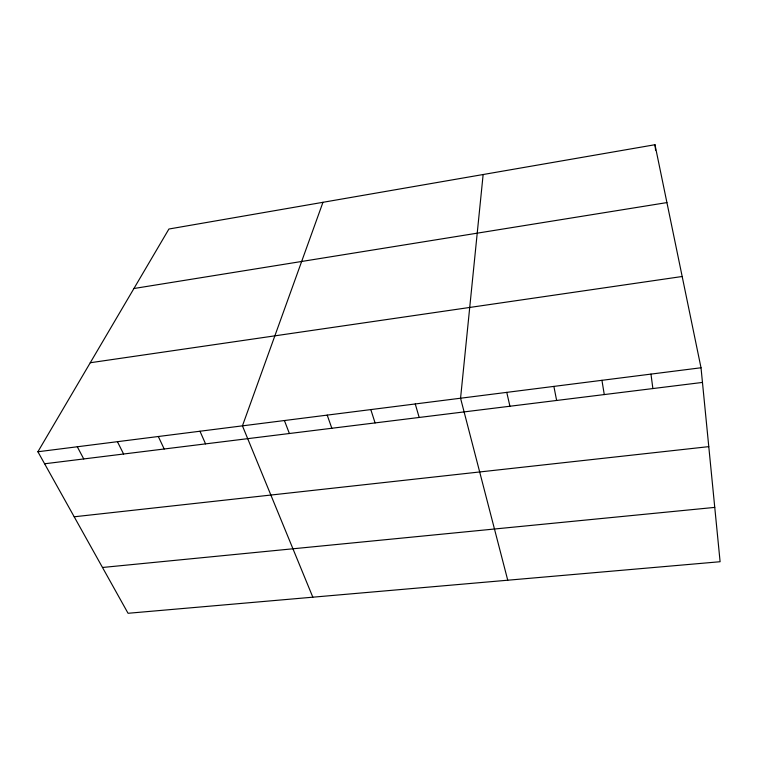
<?xml version="1.0" encoding="UTF-8"?>
<svg xmlns="http://www.w3.org/2000/svg" width="758" height="758" viewBox="0 0 758 758"><rect width="100%" height="100%" fill="white"/><g stroke="black" fill="none" stroke-linecap="round" stroke-linejoin="round"><path stroke-width="1.14" d="M483.14 174.52L460.561 398.225L507.746 580.221M322.965 202.301L242.437 425.854L312.827 597.19M37.9 451.759L168.92 229.02L654.978 144.721L701.017 367.763L720.1 561.725L128.055 613.279L37.9 451.759L701.017 367.763M133.92 288.514L666.917 202.585M90.259 362.741L682.172 276.499M44.608 463.782L702.458 382.43M74.199 516.785L708.777 446.642M102.491 567.477L714.756 507.396M77.297 446.775L83.75 458.95M117.433 441.687L123.601 454.014M158.318 436.504L164.192 449.001M199.979 431.236L205.56 443.885M284.421 420.538L289.376 433.519M327.21 415.119L331.833 428.27M370.814 409.595L375.087 422.917M415.261 403.957L419.174 417.469M506.761 392.369L509.926 406.241M553.88 386.4L556.637 400.461M601.937 380.317L604.278 394.577M650.97 374.101L652.875 388.56M654.978 144.721L655.585 150.16"/></g></svg>
